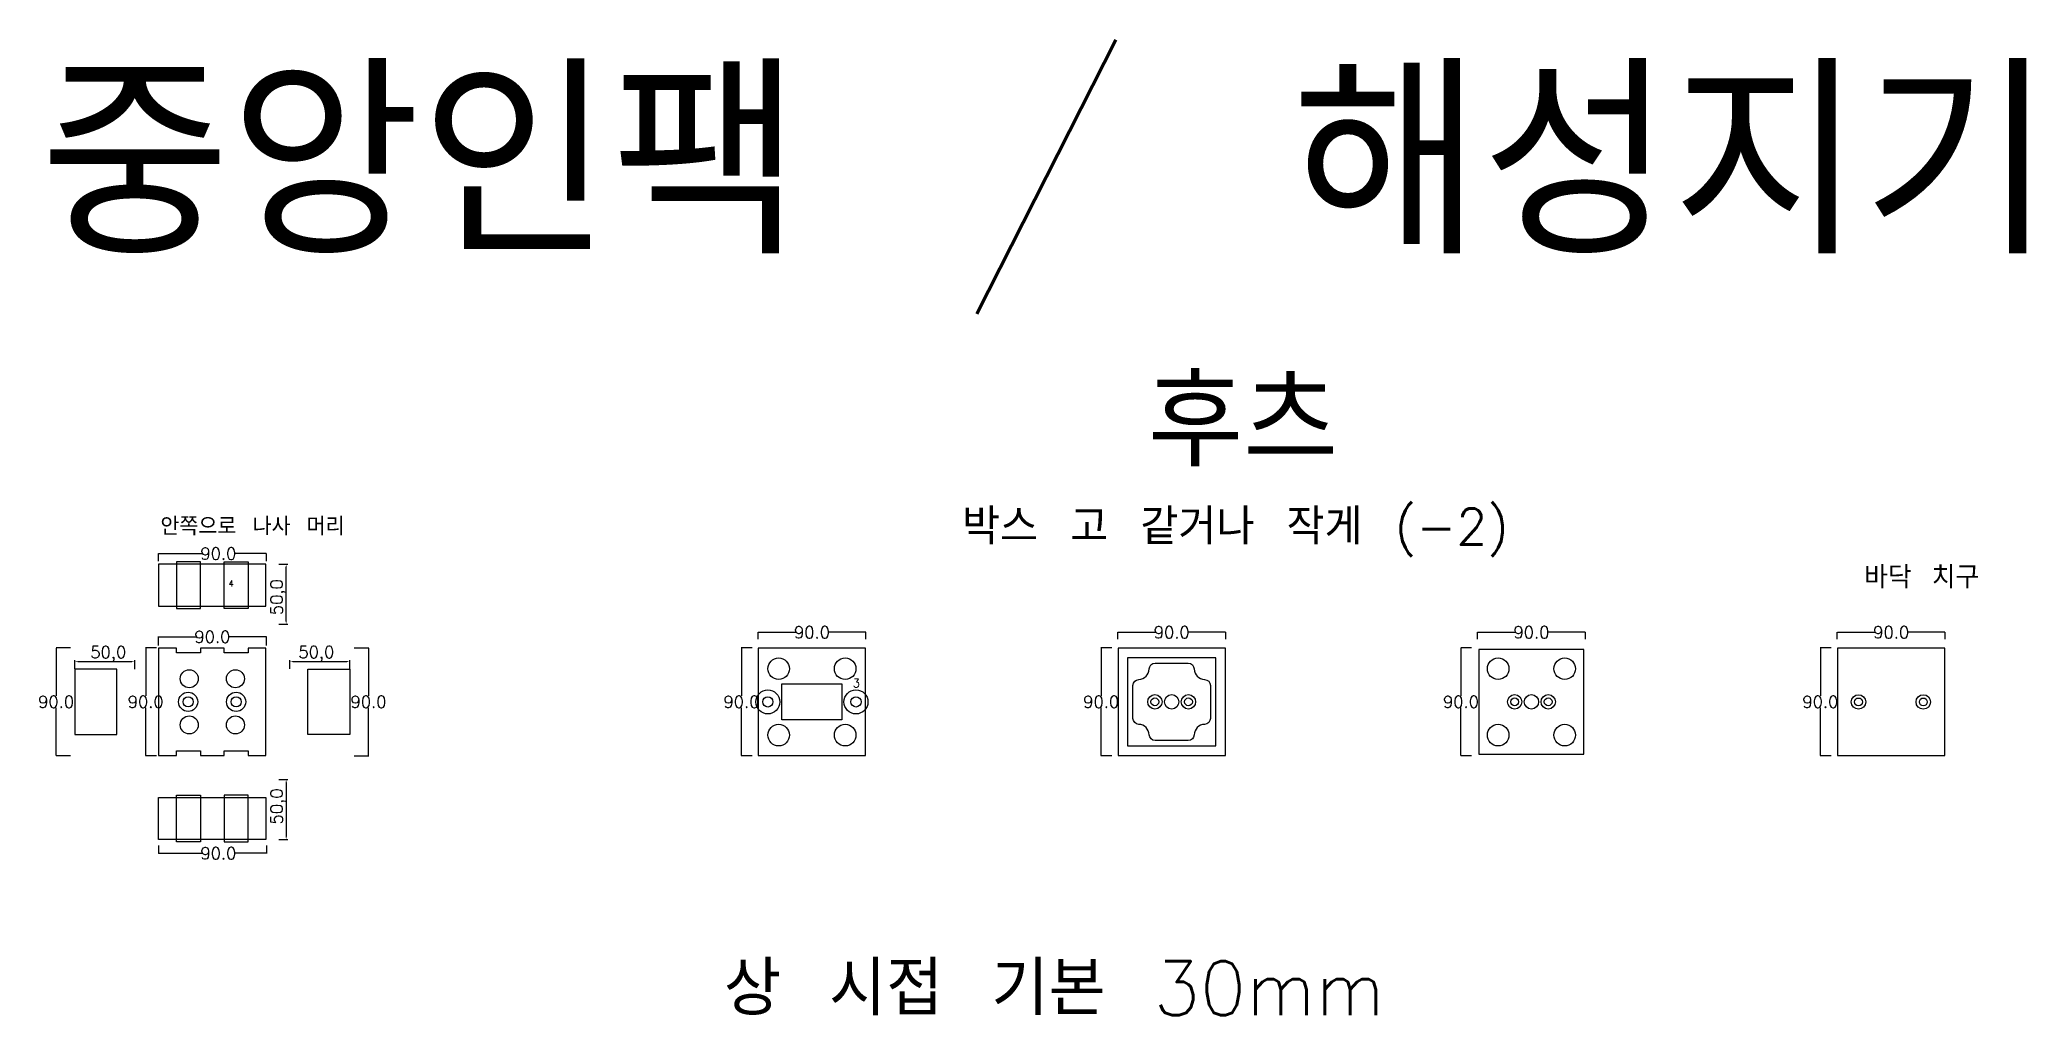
# Model space of a CAD drawing. Header units: millimetres. Extents: x 3270 to 4927, y -754 to 59.
import ezdxf

# ---------------------------------------------------------------- set-up
doc = ezdxf.new("R2010")
doc.units = ezdxf.units.MM
for name, color, linetype in [('TEXT', 7, 'Continuous'), ('볼트 구멍', 7, 'Continuous'), ('치구', 7, 'Continuous'), ('치수', 7, 'Continuous')]:
    doc.layers.add(name, color=color, linetype=linetype)
doc.styles.get("Standard").update_dxf_attribs({"font": 'txt.shx', "bigfont": 'whgtxt.shx'})
doc.dimstyles.new('ISO-25', dxfattribs={"dimtxt": 2.5, "dimasz": 2.5, "dimexe": 1.25, "dimexo": 0.625, "dimtad": 1, "dimtxsty": 'Standard', "dimcen": 2.5, "dimadec": 0, "dimazin": 0, "dimtfac": 1, "dimtmove": 0, "dimatfit": 3, "dimfxl": 0, "dimarcsym": 0})
doc.dimstyles.get("Standard").update_dxf_attribs({"dimtxt": 7, "dimasz": 0.18, "dimexe": 0.18, "dimexo": 0.0625, "dimgap": 0.09, "dimtad": 0, "dimtih": 1, "dimtoh": 1, "dimdec": 1, "dimzin": 0, "dimdsep": 46, "dimtxsty": 'Standard', "dimcen": 0.09, "dimadec": 0, "dimazin": 0, "dimtfac": 1, "dimtdec": 1, "dimtofl": 0, "dimtmove": 0, "dimatfit": 3, "dimfxl": 0, "dimtolj": 1, "dimtzin": 0, "dimarcsym": 0})

# ---------------------------------------------------------------- blocks, each defined once
blk = doc.blocks.new('*D37')
at = {"layer": 'Defpoints', "color": 0}
for p in [(4169, -440.8), (4259, -434.9), (4259, -440.8)]:
    blk.add_point(p, dxfattribs=at)
at = {"layer": '치수', "color": 0, "lineweight": -2}
for p, q in [((4169, -440.7), (4169, -434.7)), ((4169.1, -434.9), (4200.5, -434.9)), ((4258.8, -434.9), (4227.4, -434.9)), ((4259, -440.7), (4259, -434.7))]:
    blk.add_line(p, q, dxfattribs=at)
at = {"layer": '치수', "color": 0}
for points in [[(4169.1, -434.9), (4169.1, -434.9), (4169, -434.9)], [(4258.8, -434.9), (4258.8, -434.9), (4259, -434.9)]]:
    blk.add_solid(points, dxfattribs=at)
at = {"layer": '치수', "color": 0, "insert": (4214, -434.9), "char_height": 10, "attachment_point": 5}
blk.add_mtext('\\A1;90.0', dxfattribs=at)
blk = doc.blocks.new('*D38')
at = {"layer": 'Defpoints', "color": 0}
for p in [(3369, -612.8), (3459, -612.8), (3459, -619.2)]:
    blk.add_point(p, dxfattribs=at)
at = {"layer": '치수', "color": 0, "lineweight": -2}
for p, q in [((3369, -612.8), (3369, -619.3)), ((3459, -612.8), (3459, -619.3)), ((3369.1, -619.2), (3405.5, -619.2)), ((3458.8, -619.2), (3432.4, -619.2))]:
    blk.add_line(p, q, dxfattribs=at)
at = {"layer": '치수', "color": 0}
for points in [[(3369.1, -619.1), (3369.1, -619.2), (3369, -619.2)], [(3458.8, -619.1), (3458.8, -619.2), (3459, -619.2)]]:
    blk.add_solid(points, dxfattribs=at)
at = {"layer": '치수', "color": 0, "insert": (3419, -619.2), "char_height": 10, "attachment_point": 5}
blk.add_mtext('\\A1;90.0', dxfattribs=at)
blk = doc.blocks.new('*D39')
at = {"layer": 'Defpoints', "color": 0}
for p in [(3468.6, -557.6), (3468.6, -607.6), (3475.5, -607.6)]:
    blk.add_point(p, dxfattribs=at)
at = {"layer": '치수', "color": 0, "lineweight": -2}
for p, q in [((3469.3, -557.6), (3476.8, -557.6)), ((3475.5, -560.1), (3475.5, -605.1)), ((3469.3, -607.6), (3476.8, -607.6))]:
    blk.add_line(p, q, dxfattribs=at)
at = {"layer": '치수', "color": 0}
for points in [[(3475.1, -560.1), (3476, -560.1), (3475.5, -557.6)], [(3475.1, -605.1), (3476, -605.1), (3475.5, -607.6)]]:
    blk.add_solid(points, dxfattribs=at)
at = {"layer": '치수', "color": 0, "insert": (3469.1, -580.1), "char_height": 10, "attachment_point": 5, "rotation": 90}
blk.add_mtext('50,0', dxfattribs=at)
blk = doc.blocks.new('*D40')
at = {"layer": 'Defpoints', "color": 0}
for p in [(3532.1, -447.9), (3532.1, -537.9), (3544.2, -537.9)]:
    blk.add_point(p, dxfattribs=at)
at = {"layer": '치수', "color": 0, "lineweight": -2}
for p, q in [((3532.2, -447.9), (3544.4, -447.9)), ((3544.2, -448.1), (3544.2, -487.8)), ((3544.2, -537.7), (3544.2, -498)), ((3532.2, -537.9), (3544.4, -537.9))]:
    blk.add_line(p, q, dxfattribs=at)
at = {"layer": '치수', "color": 0}
for points in [[(3544.2, -448.1), (3544.2, -448.1), (3544.2, -447.9)], [(3544.2, -537.7), (3544.2, -537.7), (3544.2, -537.9)]]:
    blk.add_solid(points, dxfattribs=at)
at = {"layer": '치수', "color": 0, "insert": (3544.2, -492.9), "char_height": 10, "attachment_point": 5}
blk.add_mtext('\\A1;90.0', dxfattribs=at)
blk = doc.blocks.new('*D41')
at = {"layer": 'Defpoints', "color": 0}
for p in [(3369, -375.7), (3459, -369.3), (3459, -375.7)]:
    blk.add_point(p, dxfattribs=at)
at = {"layer": '치수', "color": 0, "lineweight": -2}
for p, q in [((3369, -375.7), (3369, -369.1)), ((3369.1, -369.3), (3405.5, -369.3)), ((3458.8, -369.3), (3432.4, -369.3)), ((3459, -375.7), (3459, -369.1))]:
    blk.add_line(p, q, dxfattribs=at)
at = {"layer": '치수', "color": 0}
for points in [[(3369.1, -369.3), (3369.1, -369.4), (3369, -369.3)], [(3458.8, -369.3), (3458.8, -369.4), (3459, -369.3)]]:
    blk.add_solid(points, dxfattribs=at)
at = {"layer": '치수', "color": 0, "insert": (3419, -369.3), "char_height": 10, "attachment_point": 5}
blk.add_mtext('\\A1;90.0', dxfattribs=at)
blk = doc.blocks.new('*D42')
at = {"layer": 'Defpoints', "color": 0}
for p in [(3528.7, -459.3), (3478.7, -466.1), (3528.7, -466.1)]:
    blk.add_point(p, dxfattribs=at)
at = {"layer": '치수', "color": 0, "lineweight": -2}
for p, q in [((3478.7, -465.5), (3478.7, -458.1)), ((3481.2, -459.3), (3526.2, -459.3)), ((3528.7, -465.5), (3528.7, -458.1))]:
    blk.add_line(p, q, dxfattribs=at)
at = {"layer": '치수', "color": 0}
for points in [[(3481.2, -458.9), (3481.2, -459.7), (3478.7, -459.3)], [(3526.2, -458.9), (3526.2, -459.7), (3528.7, -459.3)]]:
    blk.add_solid(points, dxfattribs=at)
at = {"layer": '치수', "color": 0, "insert": (3500.7, -452.9), "char_height": 10, "attachment_point": 5}
blk.add_mtext('50,0', dxfattribs=at)
blk = doc.blocks.new('*D43')
at = {"layer": 'Defpoints', "color": 0}
for p in [(3299.2, -459.4), (3299.2, -466.1), (3349.2, -466.2)]:
    blk.add_point(p, dxfattribs=at)
at = {"layer": '치수', "color": 0, "lineweight": -2}
for p, q in [((3299.2, -465.5), (3299.2, -458.2)), ((3346.7, -459.4), (3301.7, -459.4)), ((3349.2, -465.6), (3349.2, -458.2))]:
    blk.add_line(p, q, dxfattribs=at)
at = {"layer": '치수', "color": 0}
for points in [[(3301.7, -459), (3301.7, -459.8), (3299.2, -459.4)], [(3346.7, -459), (3346.7, -459.8), (3349.2, -459.4)]]:
    blk.add_solid(points, dxfattribs=at)
at = {"layer": '치수', "color": 0, "insert": (3327.2, -453), "char_height": 10, "attachment_point": 5}
blk.add_mtext('50,0', dxfattribs=at)
blk = doc.blocks.new('*D44')
at = {"layer": 'Defpoints', "color": 0}
for p in [(3295.8, -447.9), (3283.7, -537.9), (3295.8, -537.9)]:
    blk.add_point(p, dxfattribs=at)
at = {"layer": '치수', "color": 0, "lineweight": -2}
for p, q in [((3295.8, -447.9), (3283.6, -447.9)), ((3283.7, -448.1), (3283.7, -487.8)), ((3283.7, -537.7), (3283.7, -498)), ((3295.8, -537.9), (3283.6, -537.9))]:
    blk.add_line(p, q, dxfattribs=at)
at = {"layer": '치수', "color": 0}
for points in [[(3283.7, -448.1), (3283.8, -448.1), (3283.7, -447.9)], [(3283.7, -537.7), (3283.8, -537.7), (3283.7, -537.9)]]:
    blk.add_solid(points, dxfattribs=at)
at = {"layer": '치수', "color": 0, "insert": (3283.7, -492.9), "char_height": 10, "attachment_point": 5}
blk.add_mtext('\\A1;90.0', dxfattribs=at)
blk = doc.blocks.new('*D45')
at = {"layer": 'Defpoints', "color": 0}
for p in [(3367.5, -447.9), (3358.4, -537.9), (3367.5, -537.9)]:
    blk.add_point(p, dxfattribs=at)
at = {"layer": '치수', "color": 0, "lineweight": -2}
for p, q in [((3367.4, -447.9), (3358.3, -447.9)), ((3358.4, -448.1), (3358.4, -487.8)), ((3358.4, -537.7), (3358.4, -498)), ((3367.4, -537.9), (3358.3, -537.9))]:
    blk.add_line(p, q, dxfattribs=at)
at = {"layer": '치수', "color": 0}
for points in [[(3358.4, -448.1), (3358.5, -448.1), (3358.4, -447.9)], [(3358.4, -537.7), (3358.5, -537.7), (3358.4, -537.9)]]:
    blk.add_solid(points, dxfattribs=at)
at = {"layer": '치수', "color": 0, "insert": (3358.4, -492.9), "char_height": 10, "attachment_point": 5}
blk.add_mtext('\\A1;90.0', dxfattribs=at)
blk = doc.blocks.new('*D46')
at = {"layer": 'Defpoints', "color": 0}
for p in [(3369, -446.1), (3459, -438.7), (3459, -446.1)]:
    blk.add_point(p, dxfattribs=at)
at = {"layer": '치수', "color": 0, "lineweight": -2}
for p, q in [((3369, -446), (3369, -438.5)), ((3369.1, -438.7), (3400.5, -438.7)), ((3458.8, -438.7), (3427.4, -438.7)), ((3459, -446), (3459, -438.5))]:
    blk.add_line(p, q, dxfattribs=at)
at = {"layer": '치수', "color": 0}
for points in [[(3369.1, -438.6), (3369.1, -438.7), (3369, -438.7)], [(3458.8, -438.6), (3458.8, -438.7), (3459, -438.7)]]:
    blk.add_solid(points, dxfattribs=at)
at = {"layer": '치수', "color": 0, "insert": (3414, -438.7), "char_height": 10, "attachment_point": 5}
blk.add_mtext('\\A1;90.0', dxfattribs=at)
blk = doc.blocks.new('*D47')
at = {"layer": 'Defpoints', "color": 0}
for p in [(3468.6, -378.1), (3475.5, -378.1), (3468.6, -428.1)]:
    blk.add_point(p, dxfattribs=at)
at = {"layer": '치수', "color": 0, "lineweight": -2}
for p, q in [((3469.3, -378.1), (3476.8, -378.1)), ((3475.5, -425.6), (3475.5, -380.6)), ((3469.3, -428.1), (3476.8, -428.1))]:
    blk.add_line(p, q, dxfattribs=at)
at = {"layer": '치수', "color": 0}
for points in [[(3475.1, -380.6), (3476, -380.6), (3475.5, -378.1)], [(3475.1, -425.6), (3476, -425.6), (3475.5, -428.1)]]:
    blk.add_solid(points, dxfattribs=at)
at = {"layer": '치수', "color": 0, "insert": (3469.1, -405.6), "char_height": 10, "attachment_point": 5, "rotation": 90}
blk.add_mtext('50,0', dxfattribs=at)
blk = doc.blocks.new('*D48')
at = {"layer": 'Defpoints', "color": 0}
for p in [(3869, -440.8), (3959, -434.9), (3959, -440.8)]:
    blk.add_point(p, dxfattribs=at)
at = {"layer": '치수', "color": 0, "lineweight": -2}
for p, q in [((3869, -440.7), (3869, -434.7)), ((3869.1, -434.9), (3900.5, -434.9)), ((3958.8, -434.9), (3927.4, -434.9)), ((3959, -440.7), (3959, -434.7))]:
    blk.add_line(p, q, dxfattribs=at)
at = {"layer": '치수', "color": 0}
for points in [[(3869.1, -434.9), (3869.1, -434.9), (3869, -434.9)], [(3958.8, -434.9), (3958.8, -434.9), (3959, -434.9)]]:
    blk.add_solid(points, dxfattribs=at)
at = {"layer": '치수', "color": 0, "insert": (3914, -434.9), "char_height": 10, "attachment_point": 5}
blk.add_mtext('\\A1;90.0', dxfattribs=at)
blk = doc.blocks.new('*D49')
at = {"layer": 'Defpoints', "color": 0}
for p in [(3864.1, -447.9), (3855.2, -537.9), (3864.1, -537.9)]:
    blk.add_point(p, dxfattribs=at)
at = {"layer": '치수', "color": 0, "lineweight": -2}
for p, q in [((3864, -447.9), (3855, -447.9)), ((3855.2, -448.1), (3855.2, -487.8)), ((3855.2, -537.7), (3855.2, -498)), ((3864, -537.9), (3855, -537.9))]:
    blk.add_line(p, q, dxfattribs=at)
at = {"layer": '치수', "color": 0}
for points in [[(3855.1, -448.1), (3855.2, -448.1), (3855.2, -447.9)], [(3855.1, -537.7), (3855.2, -537.7), (3855.2, -537.9)]]:
    blk.add_solid(points, dxfattribs=at)
at = {"layer": '치수', "color": 0, "insert": (3855.2, -492.9), "char_height": 10, "attachment_point": 5}
blk.add_mtext('\\A1;90.0', dxfattribs=at)
blk = doc.blocks.new('*D50')
at = {"layer": 'Defpoints', "color": 0}
for p in [(4164.1, -447.9), (4155.2, -537.9), (4164.1, -537.9)]:
    blk.add_point(p, dxfattribs=at)
at = {"layer": '치수', "color": 0, "lineweight": -2}
for p, q in [((4164, -447.9), (4155, -447.9)), ((4155.2, -448.1), (4155.2, -487.8)), ((4155.2, -537.7), (4155.2, -498)), ((4164, -537.9), (4155, -537.9))]:
    blk.add_line(p, q, dxfattribs=at)
at = {"layer": '치수', "color": 0}
for points in [[(4155.1, -448.1), (4155.2, -448.1), (4155.2, -447.9)], [(4155.1, -537.7), (4155.2, -537.7), (4155.2, -537.9)]]:
    blk.add_solid(points, dxfattribs=at)
at = {"layer": '치수', "color": 0, "insert": (4155.2, -492.9), "char_height": 10, "attachment_point": 5}
blk.add_mtext('\\A1;90.0', dxfattribs=at)
blk = doc.blocks.new('*D51')
at = {"layer": 'Defpoints', "color": 0}
for p in [(4464.1, -447.9), (4455.2, -537.9), (4464.1, -537.9)]:
    blk.add_point(p, dxfattribs=at)
at = {"layer": '치수', "color": 0, "lineweight": -2}
for p, q in [((4464, -447.9), (4455, -447.9)), ((4455.2, -448.1), (4455.2, -487.8)), ((4455.2, -537.7), (4455.2, -498)), ((4464, -537.9), (4455, -537.9))]:
    blk.add_line(p, q, dxfattribs=at)
at = {"layer": '치수', "color": 0}
for points in [[(4455.1, -448.1), (4455.2, -448.1), (4455.2, -447.9)], [(4455.1, -537.7), (4455.2, -537.7), (4455.2, -537.9)]]:
    blk.add_solid(points, dxfattribs=at)
at = {"layer": '치수', "color": 0, "insert": (4455.2, -492.9), "char_height": 10, "attachment_point": 5}
blk.add_mtext('\\A1;90.0', dxfattribs=at)
blk = doc.blocks.new('*D52')
at = {"layer": 'Defpoints', "color": 0}
for p in [(4469, -440.8), (4559, -434.9), (4559, -440.8)]:
    blk.add_point(p, dxfattribs=at)
at = {"layer": '치수', "color": 0, "lineweight": -2}
for p, q in [((4469, -440.7), (4469, -434.7)), ((4469.1, -434.9), (4500.5, -434.9)), ((4558.8, -434.9), (4527.4, -434.9)), ((4559, -440.7), (4559, -434.7))]:
    blk.add_line(p, q, dxfattribs=at)
at = {"layer": '치수', "color": 0}
for points in [[(4469.1, -434.9), (4469.1, -434.9), (4469, -434.9)], [(4558.8, -434.9), (4558.8, -434.9), (4559, -434.9)]]:
    blk.add_solid(points, dxfattribs=at)
at = {"layer": '치수', "color": 0, "insert": (4514, -434.9), "char_height": 10, "attachment_point": 5}
blk.add_mtext('\\A1;90.0', dxfattribs=at)
blk = doc.blocks.new('*D53')
at = {"layer": 'Defpoints', "color": 0}
for p in [(4763.8, -447.9), (4754.9, -537.9), (4763.8, -537.9)]:
    blk.add_point(p, dxfattribs=at)
at = {"layer": '치수', "color": 0, "lineweight": -2}
for p, q in [((4763.8, -447.9), (4754.7, -447.9)), ((4754.9, -448.1), (4754.9, -487.8)), ((4754.9, -537.7), (4754.9, -498)), ((4763.8, -537.9), (4754.7, -537.9))]:
    blk.add_line(p, q, dxfattribs=at)
at = {"layer": '치수', "color": 0}
for points in [[(4754.9, -448.1), (4754.9, -448.1), (4754.9, -447.9)], [(4754.9, -537.7), (4754.9, -537.7), (4754.9, -537.9)]]:
    blk.add_solid(points, dxfattribs=at)
at = {"layer": '치수', "color": 0, "insert": (4754.9, -492.9), "char_height": 10, "attachment_point": 5}
blk.add_mtext('\\A1;90.0', dxfattribs=at)
blk = doc.blocks.new('*D54')
at = {"layer": 'Defpoints', "color": 0}
for p in [(4769, -440.8), (4859, -434.9), (4859, -440.8)]:
    blk.add_point(p, dxfattribs=at)
at = {"layer": '치수', "color": 0, "lineweight": -2}
for p, q in [((4769, -440.7), (4769, -434.7)), ((4769.1, -434.9), (4800.5, -434.9)), ((4858.8, -434.9), (4827.4, -434.9)), ((4859, -440.7), (4859, -434.7))]:
    blk.add_line(p, q, dxfattribs=at)
at = {"layer": '치수', "color": 0}
for points in [[(4769.1, -434.9), (4769.1, -434.9), (4769, -434.9)], [(4858.8, -434.9), (4858.8, -434.9), (4859, -434.9)]]:
    blk.add_solid(points, dxfattribs=at)
at = {"layer": '치수', "color": 0, "insert": (4814, -434.9), "char_height": 10, "attachment_point": 5}
blk.add_mtext('\\A1;90.0', dxfattribs=at)

msp = doc.modelspace()

# ---------------------------------------------------------------- linework, layer by layer
msp.add_lwpolyline([(4186.53, -474.26, 0.3960209), (4195.21, -465.51, -0.4063889), (4200.21, -460.64), (4227.72, -460.64, -0.4063889), (4232.72, -465.51, 0.3960209), (4241.39, -474.26, -0.4037891), (4246.21, -479.26), (4246.21, -506.65, -0.4037891), (4241.39, -511.65, 0.3934396), (4232.72, -520.32, -0.4037891), (4227.72, -525.14), (4200.2, -525.14, -0.4037891), (4195.21, -520.32, 0.3934396), (4186.53, -511.65, -0.4037891), (4181.71, -506.65), (4181.71, -479.26, -0.4037891)], format="xyb", close=True)
for centre, radius in [((3886.21, -465.27), 9), ((3941.71, -465.27), 9), ((4486.21, -465.27), 9), ((4541.71, -465.27), 9), ((3394.71, -473.64), 7.5), ((3433.21, -473.64), 7.5), ((3394.71, -512.14), 7.5), ((3433.21, -512.14), 7.5), ((3886.21, -520.64), 9), ((3941.71, -520.64), 9), ((4486.21, -520.64), 9), ((4541.71, -520.64), 9)]:
    msp.add_circle(centre, radius)
at = {"layer": '볼트 구멍', "color": 3}
msp.add_lwpolyline([(3938.96, -507.89), (3888.96, -507.89), (3888.96, -477.89), (3938.96, -477.89)], close=True, dxfattribs=at)
at = {"layer": '볼트 구멍', "color": 2}
for centre in [(3393.79, -492.89), (3433.79, -492.89)]:
    msp.add_circle(centre, 8, dxfattribs=at)
at = {"layer": '볼트 구멍', "color": 3}
for centre, radius in [((3393.79, -492.89), 4.25), ((3433.79, -492.89), 4.25), ((3877.21, -492.96), 4.25), ((3950.71, -492.96), 4.25), ((4199.96, -492.89), 3.25), ((4213.96, -492.89), 6), ((4227.96, -492.89), 3.25), ((4499.96, -492.89), 3.25), ((4513.96, -492.89), 6), ((4527.96, -492.89), 3.25), ((4786.71, -492.96), 3.25), ((4840.71, -492.96), 3.25)]:
    msp.add_circle(centre, radius, dxfattribs=at)
at = {"layer": '볼트 구멍', "color": 1}
for centre in [(3877.21, -492.96), (3950.71, -492.96)]:
    msp.add_circle(centre, 10, dxfattribs=at)
at = {"layer": '볼트 구멍', "color": 6}
for centre in [(4199.96, -492.89), (4227.96, -492.89), (4499.96, -492.89), (4527.96, -492.89), (4786.71, -492.96), (4840.71, -492.96)]:
    msp.add_circle(centre, 6, dxfattribs=at)
at = {"layer": '치구'}
for points in [[(3369.21, -413.14), (3458.71, -413.14), (3458.71, -378.14), (3369.21, -378.14)], [(3369.21, -537.64), (3384.21, -537.64), (3384.21, -533.64), (3404.21, -533.64), (3404.21, -537.64), (3423.71, -537.64), (3423.71, -533.64), (3443.71, -533.64), (3443.71, -537.64), (3458.71, -537.64), (3458.71, -448.14), (3443.71, -448.14), (3443.71, -452.14), (3423.71, -452.14), (3423.71, -448.14), (3404.21, -448.14), (3404.21, -452.14), (3384.21, -452.14), (3384.21, -448.14), (3369.21, -448.14)], [(3869.21, -448.14), (3869.21, -537.64), (3958.71, -537.64), (3958.71, -448.14)], [(4169.21, -448.14), (4169.21, -537.64), (4258.71, -537.64), (4258.71, -448.14)], [(4177.21, -456.14), (4177.21, -529.64), (4250.71, -529.64), (4250.71, -456.14)], [(4470.21, -449.14), (4470.21, -536.64), (4557.71, -536.64), (4557.71, -449.14)], [(4769.21, -448.14), (4769.21, -537.64), (4858.71, -537.64), (4858.71, -448.14)], [(3334.21, -465.54), (3299.21, -465.54), (3299.21, -520.24), (3334.21, -520.24)], [(3493.71, -465.54), (3528.71, -465.54), (3528.71, -520.24), (3493.71, -520.24)], [(3369.21, -572.64), (3458.71, -572.64), (3458.71, -607.64), (3369.21, -607.64)]]:
    msp.add_lwpolyline(points, close=True, dxfattribs=at)
at = {"layer": '치구', "color": 1}
for points in [[(3384.21, -415.14), (3404.21, -415.14), (3404.21, -376.15), (3384.21, -376.15)], [(3443.71, -415.14), (3423.71, -415.14), (3423.71, -376.15), (3443.71, -376.15)], [(3384.21, -570.64), (3404.21, -570.64), (3404.21, -609.64), (3384.21, -609.64)], [(3443.71, -570.64), (3423.71, -570.64), (3423.71, -609.64), (3443.71, -609.64)]]:
    msp.add_lwpolyline(points, close=True, dxfattribs=at)

# ---------------------------------------------------------------- texts
at = {"layer": 'TEXT', "color": 3}
for s, height, p in [('중앙인팩 / 해성지기', 150, (3270.23, -119.4)), ('상 시접 기본 30mm', 45, (3840.58, -754.22))]:
    msp.add_text(s, height=height, dxfattribs=at).set_placement(p)
at = {"layer": 'TEXT', "color": 1}
for s, height, p in [('후츠', 75, (4194.12, -296.66)), ('박스 고 같거나 작게 (-2)', 30, (4039.07, -361.71)), ('안쪽으로 나사 머리', 15, (3370.62, -353.97)), ('4', 5, (3427.52, -396.84))]:
    msp.add_text(s, height=height, dxfattribs=at).set_placement(p)
at = {"layer": 'TEXT', "linetype": 'Continuous'}
msp.add_text('바닥 치구', height=18.75, dxfattribs=at).set_placement((4791.39, -398.28))
at = {"layer": '볼트 구멍', "color": 1}
msp.add_text('3', height=7, dxfattribs=at).set_placement((3948.04, -480.83))

# ---------------------------------------------------------------- dimensions: what is measured, and where the dimension line sits
at = {"layer": '치수', "color": 4}
for base, p1, p2, dimstyle, override, picture, middle in [((3458.96, -369.32), (3368.96, -375.72), (3458.96, -375.72), 'Standard', {"dimtxt": 10}, '*D41', (3418.96, -369.32)), ((3528.71, -459.32), (3478.71, -466.09), (3528.71, -466.09), 'ISO-25', {"dimtxt": 10, "dimdec": 1, "dimzin": 0, "dimtdec": 1}, '*D42', (3500.71, -459.32)), ((3458.96, -619.15), (3368.96, -612.76), (3458.96, -612.76), 'Standard', {"dimtxt": 10}, '*D38', (3418.96, -619.15))]:
    dim = msp.add_linear_dim(base=base, p1=p1, p2=p2, dimstyle=dimstyle, override=override, dxfattribs=at)
    dim.commit()
    dim.dimension.update_dxf_attribs({"geometry": picture, "text_midpoint": middle, "dimtype": 160})
for base, p1, p2, angle, picture, middle in [((3475.54, -378.14), (3468.64, -428.14), (3468.64, -378.14), 90, '*D47', (3475.54, -405.64)), ((3299.21, -459.42), (3349.21, -466.19), (3299.21, -466.09), 180, '*D43', (3327.21, -459.42)), ((3475.54, -607.64), (3468.64, -557.64), (3468.64, -607.64), 270, '*D39', (3475.54, -580.14))]:
    dim = msp.add_linear_dim(base=base, p1=p1, p2=p2, angle=angle, dimstyle='ISO-25', override={"dimtxt": 10, "dimdec": 1, "dimzin": 0, "dimtdec": 1}, dxfattribs=at)
    dim.commit()
    dim.dimension.update_dxf_attribs({"geometry": picture, "text_midpoint": middle, "dimtype": 160})
for base, p1, p2, picture, middle in [((3958.96, -434.9), (3868.96, -440.79), (3958.96, -440.79), '*D48', (3913.96, -434.9)), ((4258.96, -434.9), (4168.96, -440.79), (4258.96, -440.79), '*D37', (4213.96, -434.9)), ((4558.96, -434.9), (4468.96, -440.79), (4558.96, -440.79), '*D52', (4513.96, -434.9)), ((4858.96, -434.9), (4768.96, -440.79), (4858.96, -440.79), '*D54', (4813.96, -434.9)), ((3458.96, -438.67), (3368.96, -446.07), (3458.96, -446.07), '*D46', (3413.96, -438.67))]:
    dim = msp.add_linear_dim(base=base, p1=p1, p2=p2, dimstyle='Standard', override={"dimtxt": 10}, dxfattribs=at)
    dim.commit()
    dim.dimension.update_dxf_attribs({"geometry": picture, "text_midpoint": middle})
for base, p1, p2, picture, middle in [((3283.74, -537.89), (3295.81, -447.89), (3295.81, -537.89), '*D44', (3283.74, -492.89)), ((3358.43, -537.89), (3367.5, -447.89), (3367.5, -537.89), '*D45', (3358.43, -492.89)), ((3544.18, -537.89), (3532.11, -447.89), (3532.11, -537.89), '*D40', (3544.18, -492.89)), ((3855.17, -537.89), (3864.07, -447.89), (3864.07, -537.89), '*D49', (3855.17, -492.89)), ((4155.17, -537.89), (4164.07, -447.89), (4164.07, -537.89), '*D50', (4155.17, -492.89)), ((4455.17, -537.89), (4464.07, -447.89), (4464.07, -537.89), '*D51', (4455.17, -492.89)), ((4754.92, -537.89), (4763.82, -447.89), (4763.82, -537.89), '*D53', (4754.92, -492.89))]:
    dim = msp.add_linear_dim(base=base, p1=p1, p2=p2, angle=90, dimstyle='Standard', override={"dimtxt": 10}, dxfattribs=at)
    dim.commit()
    dim.dimension.update_dxf_attribs({"geometry": picture, "text_midpoint": middle})

doc.saveas('drawing.dxf')
